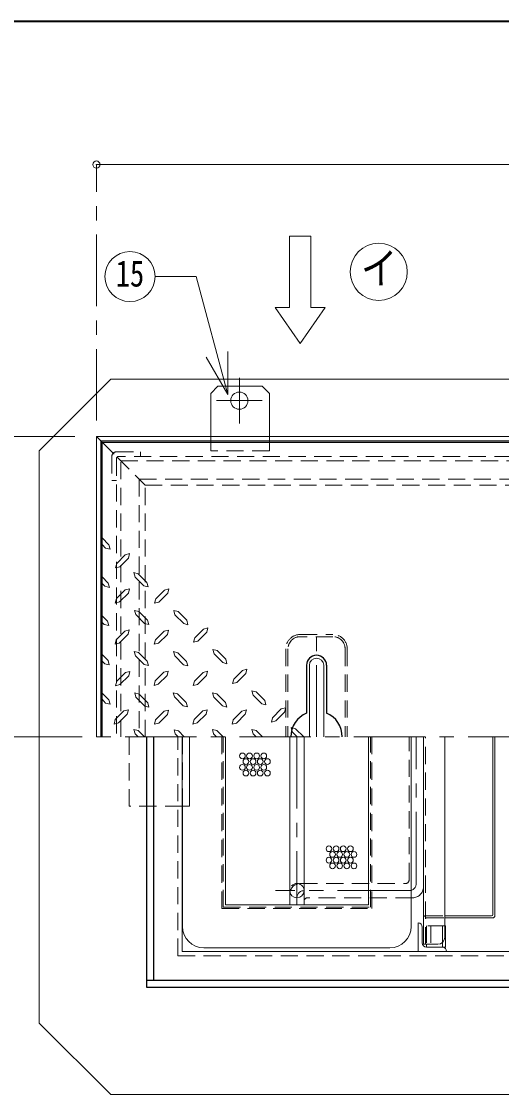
# Model space of a CAD drawing. Units: millimetres at full size, sheet at 1:10; details may follow other scales. Extents: x -2111 to 1939, y -1286 to 1524.
# Drawn here: x -1649 to -1313, y 774 to 1524 of the extents above; entities that cross this region are included whole.
import ezdxf
from ezdxf.enums import TextEntityAlignment as Align

# ---------------------------------------------------------------- set-up
doc = ezdxf.new("R2010")
doc.units = ezdxf.units.MM
doc.header["$LTSCALE"] = 10
doc.header["$PDMODE"] = 32
doc.header["$PDSIZE"] = 5
doc.linetypes.add('CHAIN1', pattern=[8, 5, -1, 1, -1])
doc.linetypes.add('DASHED1', pattern=[1.8, 1.2, -0.6])
doc.layers.add('0-6_補助線', color=4, linetype='Continuous', lineweight=9)
doc.styles.add('ＭＳ ゴシック', font='')
doc.styles.get('ＭＳ ゴシック').set_extended_font_data('MS Gothic')

msp = doc.modelspace()

# ---------------------------------------------------------------- linework, layer by layer
at = {"layer": '0-6_補助線', "color": 1, "lineweight": 40}
msp.add_line((1938.78, 1524.05), (-2111.22, 1524.05), dxfattribs=at)
at = {"layer": '0-6_補助線', "linetype": 'CHAIN1'}
for p, q in [((-1596.22, 1245.05), (-1596.22, 1424.05)), ((-1496.22, 1275.05), (-1496.22, 1243.05)), ((-1480.22, 1259.05), (-1512.22, 1259.05)), ((-1611.22, 1234.05), (-1976.22, 1234.05)), ((-1442.22, 1024.05), (-1442.22, 1101.05)), ((-1976.22, 1024.05), (-516.22, 1024.05)), ((-1455.97, 1024.05), (-1455.97, 906.55)), ((-1372.47, 921.55), (-1372.47, 1024.05)), ((-1377.47, 916.55), (-1470.97, 916.55))]:
    msp.add_line(p, q, dxfattribs=at)
at = {"layer": '0-6_補助線'}
for p, q in [((-1596.22, 1424.05), (-876.22, 1424.05)), ((-1636.22, 1224.05), (-1586.22, 1274.05)), ((-886.22, 1274.05), (-1586.22, 1274.05)), ((-1511.22, 1269.05), (-1516.22, 1264.05)), ((-1511.22, 1269.05), (-1480.22, 1269.05)), ((-1475.22, 1264.05), (-1480.22, 1269.05)), ((-1516.22, 1264.05), (-1516.22, 1234.05)), ((-1475.22, 1264.05), (-1475.22, 1234.05)), ((-1593.22, 1231.05), (-1592.22, 1230.05)), ((-1636.22, 1024.05), (-1636.22, 1224.05)), ((-1587.54, 1158.27), (-1592.22, 1163.14)), ((-1589.76, 1155.96), (-1592.22, 1158.42)), ((-1589.76, 1155.96), (-1586.67, 1155.19)), ((-1587.54, 1158.27), (-1586.67, 1155.19)), ((-1576.06, 1151.24), (-1582.04, 1145.16)), ((-1573.75, 1149.02), (-1579.82, 1142.94)), ((-1576.06, 1151.24), (-1572.98, 1152.1)), ((-1573.75, 1149.02), (-1572.98, 1152.1)), ((-1588.02, 1131.56), (-1592.22, 1135.93)), ((-1570.09, 1138.8), (-1567, 1137.93)), ((-1569.22, 1135.71), (-1570.09, 1138.8)), ((-1563.14, 1129.64), (-1569.22, 1135.71)), ((-1560.92, 1131.95), (-1567, 1137.93)), ((-1590.24, 1129.25), (-1592.22, 1131.23)), ((-1590.24, 1129.25), (-1587.15, 1128.48)), ((-1588.02, 1131.56), (-1587.15, 1128.48)), ((-1576.16, 1126.74), (-1582.24, 1120.67)), ((-1576.16, 1126.74), (-1573.07, 1127.51)), ((-1573.85, 1124.52), (-1573.07, 1127.51)), ((-1563.14, 1129.64), (-1560.06, 1128.86)), ((-1560.92, 1131.95), (-1560.06, 1128.86)), ((-1548.68, 1126.65), (-1554.75, 1120.57)), ((-1548.68, 1126.65), (-1545.59, 1127.42)), ((-1546.36, 1124.43), (-1545.59, 1127.42)), ((-1569.6, 1112.47), (-1566.52, 1111.7)), ((-1568.74, 1109.48), (-1569.6, 1112.47)), ((-1560.44, 1105.62), (-1566.52, 1111.7)), ((-1542.12, 1112.37), (-1539.04, 1111.6)), ((-1541.25, 1109.39), (-1542.12, 1112.37)), ((-1532.96, 1105.53), (-1539.04, 1111.6)), ((-1588.41, 1104.85), (-1592.22, 1108.66)), ((-1590.72, 1102.54), (-1592.22, 1104.03)), ((-1590.72, 1102.54), (-1587.64, 1101.77)), ((-1588.41, 1104.85), (-1587.64, 1101.77)), ((-1562.66, 1103.31), (-1568.74, 1109.48)), ((-1562.66, 1103.31), (-1559.67, 1102.54)), ((-1560.44, 1105.62), (-1559.67, 1102.54)), ((-1535.18, 1103.21), (-1541.25, 1109.39)), ((-1535.18, 1103.21), (-1532.19, 1102.44)), ((-1532.96, 1105.53), (-1532.19, 1102.44)), ((-1576.35, 1098.01), (-1582.43, 1091.93)), ((-1576.35, 1098.01), (-1573.27, 1098.78)), ((-1574.04, 1095.79), (-1573.27, 1098.78)), ((-1548.87, 1097.91), (-1554.95, 1091.84)), ((-1548.87, 1097.91), (-1545.79, 1098.68)), ((-1546.56, 1095.69), (-1545.79, 1098.68)), ((-1521.39, 1099.36), (-1527.46, 1093.28)), ((-1521.39, 1099.36), (-1518.3, 1100.13)), ((-1519.07, 1097.14), (-1518.3, 1100.13)), ((-1588.12, 1077.47), (-1592.22, 1081.57)), ((-1569.8, 1083.74), (-1566.71, 1082.96)), ((-1568.93, 1080.75), (-1569.8, 1083.74)), ((-1562.85, 1074.57), (-1568.93, 1080.75)), ((-1560.64, 1076.89), (-1566.71, 1082.96)), ((-1542.31, 1083.64), (-1539.23, 1082.87)), ((-1541.45, 1080.65), (-1542.31, 1083.64)), ((-1535.37, 1074.48), (-1541.45, 1080.65)), ((-1533.15, 1076.79), (-1539.23, 1082.87)), ((-1514.83, 1085.09), (-1511.75, 1084.31)), ((-1513.96, 1082.1), (-1514.83, 1085.09)), ((-1507.89, 1075.92), (-1513.96, 1082.1)), ((-1505.67, 1078.24), (-1511.75, 1084.31)), ((-1590.34, 1075.15), (-1592.22, 1077.03)), ((-1590.34, 1075.15), (-1587.25, 1074.38)), ((-1588.12, 1077.47), (-1587.25, 1074.38)), ((-1562.85, 1074.57), (-1559.86, 1073.8)), ((-1560.64, 1076.89), (-1559.86, 1073.8)), ((-1535.37, 1074.48), (-1532.38, 1073.71)), ((-1533.15, 1076.79), (-1532.38, 1073.71)), ((-1507.89, 1075.92), (-1504.9, 1075.15)), ((-1505.67, 1078.24), (-1504.9, 1075.15)), ((-1575.97, 1068.98), (-1582.04, 1062.91)), ((-1575.97, 1068.98), (-1572.88, 1069.75)), ((-1573.65, 1066.76), (-1572.88, 1069.75)), ((-1549.06, 1069.17), (-1555.14, 1063.1)), ((-1549.06, 1069.17), (-1545.98, 1069.95)), ((-1546.75, 1066.96), (-1545.98, 1069.95)), ((-1521.58, 1069.08), (-1527.66, 1063)), ((-1521.58, 1069.08), (-1518.5, 1069.85)), ((-1519.27, 1066.86), (-1518.5, 1069.85)), ((-1494.1, 1070.52), (-1500.17, 1064.45)), ((-1494.1, 1070.52), (-1491.01, 1071.3)), ((-1491.79, 1068.31), (-1491.01, 1071.3)), ((-1587.54, 1049.89), (-1592.22, 1054.57)), ((-1589.76, 1047.57), (-1592.22, 1050.38)), ((-1569.41, 1054.71), (-1566.32, 1053.94)), ((-1568.54, 1051.72), (-1569.41, 1054.71)), ((-1562.47, 1045.55), (-1568.54, 1051.72)), ((-1560.25, 1047.86), (-1566.32, 1053.94)), ((-1542.51, 1054.9), (-1539.42, 1054.13)), ((-1541.64, 1051.91), (-1542.51, 1054.9)), ((-1535.56, 1045.74), (-1541.64, 1051.91)), ((-1533.35, 1048.06), (-1539.42, 1054.13)), ((-1515.02, 1054.81), (-1511.94, 1054.04)), ((-1514.16, 1051.82), (-1515.02, 1054.81)), ((-1508.08, 1045.65), (-1514.16, 1051.82)), ((-1505.86, 1047.96), (-1511.94, 1054.04)), ((-1487.54, 1056.25), (-1484.46, 1055.48)), ((-1486.67, 1053.26), (-1487.54, 1056.25)), ((-1480.6, 1047.09), (-1486.67, 1053.26)), ((-1478.38, 1049.41), (-1484.46, 1055.48)), ((-1589.76, 1047.57), (-1586.67, 1046.8)), ((-1587.54, 1049.89), (-1586.67, 1046.8)), ((-1576.93, 1042.17), (-1573.85, 1042.95)), ((-1574.62, 1039.96), (-1573.85, 1042.95)), ((-1562.47, 1045.55), (-1559.48, 1044.78)), ((-1560.25, 1047.86), (-1559.48, 1044.78)), ((-1548.77, 1041.98), (-1545.69, 1042.75)), ((-1546.46, 1039.76), (-1545.69, 1042.75)), ((-1535.56, 1045.74), (-1532.57, 1044.97)), ((-1533.35, 1048.06), (-1532.57, 1044.97)), ((-1521.87, 1042.17), (-1518.79, 1042.95)), ((-1519.56, 1039.96), (-1518.79, 1042.95)), ((-1508.08, 1045.65), (-1505.09, 1044.87)), ((-1505.86, 1047.96), (-1505.09, 1044.87)), ((-1494.39, 1042.08), (-1491.3, 1042.85)), ((-1492.07, 1039.86), (-1491.3, 1042.85)), ((-1480.6, 1047.09), (-1477.61, 1046.32)), ((-1478.38, 1049.41), (-1477.61, 1046.32)), ((-1466.91, 1043.52), (-1472.98, 1037.45)), ((-1466.91, 1043.52), (-1463.82, 1044.3)), ((-1464.59, 1041.31), (-1463.82, 1044.3)), ((-1576.93, 1042.17), (-1583.01, 1036.1)), ((-1548.77, 1041.98), (-1554.85, 1035.91)), ((-1521.87, 1042.17), (-1527.95, 1036.1)), ((-1494.39, 1042.08), (-1500.46, 1036)), ((-1570.09, 1029.25), (-1567, 1028.39)), ((-1569.22, 1026.17), (-1570.09, 1029.25)), ((-1562.66, 1024.05), (-1567, 1028.39)), ((-1541.93, 1029.06), (-1538.84, 1028.29)), ((-1541.16, 1026.07), (-1541.93, 1029.06)), ((-1534.76, 1024.05), (-1538.84, 1028.29)), ((-1515.02, 1029.25), (-1511.94, 1028.39)), ((-1514.25, 1026.17), (-1515.02, 1029.25)), ((-1507.6, 1024.05), (-1511.94, 1028.39)), ((-1487.54, 1029.16), (-1484.46, 1028.39)), ((-1486.67, 1026.17), (-1487.54, 1029.16)), ((-1480.12, 1024.05), (-1484.46, 1028.39)), ((-1451.15, 1024.05), (-1456.97, 1029.74)), ((-1567.1, 1024.05), (-1569.22, 1026.17)), ((-1539.13, 1024.05), (-1541.16, 1026.07)), ((-1512.13, 1024.05), (-1514.25, 1026.17)), ((-1505.97, 906.55), (-1505.97, 1024.05)), ((-1484.55, 1024.05), (-1486.67, 1026.17)), ((-1405.97, 906.55), (-1405.97, 1024.05)), ((-1375.97, 891.55), (-1375.97, 1024.05)), ((-1318.97, 1024.05), (-1318.97, 899.8)), ((-1317.47, 1024.05), (-1317.47, 899.05)), ((-1535.97, 891.55), (-1535.97, 975.55)), ((-1460.97, 916.55), (-1460.97, 906.55)), ((-1450.97, 916.55), (-1450.97, 906.55)), ((-1505.97, 906.55), (-1405.97, 906.55)), ((-1319.72, 899.05), (-1352.47, 899.05)), ((-1318.97, 897.55), (-1352.47, 897.55)), ((-1365.22, 879.05), (-1365.22, 877.05)), ((-1390.97, 876.55), (-1520.97, 876.55))]:
    msp.add_line(p, q, dxfattribs=at)
at = {"layer": '0-6_補助線', "color": 7, "lineweight": 18}
for p, q in [((-1446.22, 1374.05), (-1461.22, 1374.05)), ((-1446.22, 1374.05), (-1446.22, 1324.05)), ((-1526.39, 1345.74), (-1555.24, 1345.74)), ((-1504.33, 1263.42), (-1526.39, 1345.74)), ((-1453.72, 1299.05), (-1471.22, 1324.05)), ((-1453.72, 1299.05), (-1436.22, 1324.05)), ((-1436.22, 1324.05), (-1446.22, 1324.05)), ((-1504.33, 1263.42), (-1504.33, 1293.42)), ((-1504.33, 1263.42), (-1519.33, 1289.4)), ((-876.22, 1234.05), (-1596.22, 1234.05)), ((-1596.22, 1234.05), (-1593.22, 1231.05)), ((-1596.22, 1024.05), (-1596.22, 1234.05)), ((-879.22, 1231.05), (-1593.22, 1231.05)), ((-1593.22, 1024.05), (-1593.22, 1231.05)), ((-1447.22, 1074.05), (-1447.22, 1024.05)), ((-1437.22, 1074.05), (-1437.22, 1024.05)), ((-1636.22, 1024.05), (-1636.22, 824.05)), ((-1531.22, 975.55), (-1531.22, 1024.05)), ((-1460.97, 1024.05), (-1460.97, 916.55)), ((-1450.97, 1024.05), (-1450.97, 916.55)), ((-1367.47, 879.05), (-1367.47, 1024.05)), ((-1352.47, 1024.05), (-1352.47, 884.05)), ((-1536.22, 975.55), (-1531.22, 975.55)), ((-1371.22, 894.05), (-1371.22, 874.05)), ((-1368.22, 880.05), (-1368.22, 891.05)), ((-1352.47, 892.05), (-1352.09, 892.05)), ((-1352.09, 877.05), (-1352.09, 892.05)), ((-1357.47, 879.05), (-1367.47, 879.05)), ((-1354.22, 877.05), (-1354.22, 880.25)), ((-1365.22, 877.05), (-1352.09, 877.05)), ((-1636.22, 824.05), (-1586.22, 774.05)), ((-886.22, 774.05), (-1586.22, 774.05))]:
    msp.add_line(p, q, dxfattribs=at)
at = {"layer": '0-6_補助線', "color": 5, "lineweight": 25}
for p, q in [((-1592.22, 1230.05), (-880.22, 1230.05)), ((-1592.22, 1024.05), (-1592.22, 1230.05)), ((-1449.22, 1074.05), (-1449.22, 1040.63)), ((-1435.22, 1074.05), (-1435.22, 1040.63)), ((-1561.22, 1024.05), (-1561.22, 849.05)), ((-1556.22, 1024.05), (-1556.22, 854.05)), ((-1561.22, 854.05), (-911.22, 854.05)), ((-1561.22, 849.05), (-911.22, 849.05))]:
    msp.add_line(p, q, dxfattribs=at)
at = {"layer": '0-6_補助線', "linetype": 'DASHED1'}
for p, q in [((-1592.22, 1230.05), (-1581.75, 1219.58)), ((-1516.22, 1234.05), (-1516.22, 1224.05)), ((-1475.22, 1234.05), (-1475.22, 1224.05)), ((-1582.22, 1223.25), (-1565.42, 1223.25)), ((-1565.42, 1223.25), (-1565.42, 1220.05)), ((-1475.22, 1224.05), (-1516.22, 1224.05)), ((-1585.42, 1220.05), (-1585.42, 1203.25)), ((-1579.22, 1217.05), (-893.22, 1217.05)), ((-1579.22, 1024.05), (-1579.22, 1217.05)), ((-1585.42, 1203.25), (-1582.22, 1203.25)), ((-906.22, 1204.05), (-1566.22, 1204.05)), ((-1566.22, 1204.05), (-1566.22, 1024.05)), ((-1573.22, 975.55), (-1573.22, 1024.05)), ((-1539.22, 871.05), (-1539.22, 1024.05)), ((-1535.97, 1024.05), (-1535.97, 975.55)), ((-1508.47, 904.05), (-1508.47, 1024.05)), ((-1507.47, 905.05), (-1507.47, 1024.05)), ((-1404.47, 905.05), (-1404.47, 1024.05)), ((-1403.47, 904.05), (-1403.47, 1024.05)), ((-1377.47, 924.05), (-1377.47, 1024.05)), ((-1365.97, 879.05), (-1365.97, 1024.05)), ((-1536.22, 975.55), (-1573.22, 975.55)), ((-1453.47, 921.55), (-1379.97, 921.55)), ((-1374.97, 911.55), (-1448.47, 911.55)), ((-1508.47, 904.05), (-1403.47, 904.05)), ((-1507.47, 905.05), (-1404.47, 905.05)), ((-1365.97, 899.05), (-1352.47, 899.05)), ((-1365.22, 897.55), (-1352.47, 897.55)), ((-1352.47, 892.05), (-1365.22, 892.05)), ((-1365.22, 892.05), (-1365.22, 879.05)), ((-1362.22, 892.05), (-1362.22, 877.05)), ((-1354.22, 880.25), (-1354.22, 892.05)), ((-933.22, 871.05), (-1539.22, 871.05))]:
    msp.add_line(p, q, dxfattribs=at)
at = {"layer": '0-6_補助線', "color": 7, "linetype": 'DASHED1', "lineweight": 18}
for p, q in [((-1582.22, 1218.45), (-1582.22, 1024.05)), ((-1581.75, 1219.58), (-1562.22, 1200.05)), ((-891.82, 1220.05), (-1580.62, 1220.05)), ((-1562.22, 1200.05), (-910.22, 1200.05)), ((-1562.22, 1024.05), (-1562.22, 1200.05)), ((-1453.72, 1095.55), (-1430.72, 1095.55)), ((-1430.72, 1094.05), (-1453.72, 1094.05)), ((-1463.72, 1085.55), (-1463.72, 1024.05)), ((-1462.22, 1085.55), (-1462.22, 1024.05)), ((-1422.22, 1085.55), (-1422.22, 1024.05)), ((-1420.72, 1085.55), (-1420.72, 1024.05))]:
    msp.add_line(p, q, dxfattribs=at)
at = {"layer": '0-6_補助線', "color": 7, "lineweight": 18}
for points in [[(-1461.22, 1374.05), (-1461.22, 1324.05), (-1471.22, 1324.05)], [(-936.22, 874.05), (-1536.22, 874.05), (-1536.22, 1024.05)]]:
    msp.add_lwpolyline(points, dxfattribs=at)
at = {"layer": '0-6_補助線'}
for points in [[(-1579.82, 1142.94), (-1582.91, 1142.07), (-1582.04, 1145.16)], [(-1573.85, 1124.52), (-1580.02, 1118.35), (-1583.01, 1117.58), (-1582.24, 1120.67)], [(-1546.36, 1124.43), (-1552.54, 1118.26), (-1555.52, 1117.49), (-1554.75, 1120.57)], [(-1574.04, 1095.79), (-1580.21, 1089.62), (-1583.2, 1088.85), (-1582.43, 1091.93)], [(-1546.56, 1095.69), (-1552.73, 1089.52), (-1555.72, 1088.75), (-1554.95, 1091.84)], [(-1519.07, 1097.14), (-1525.25, 1090.97), (-1528.24, 1090.2), (-1527.46, 1093.28)], [(-1573.65, 1066.76), (-1579.82, 1060.59), (-1582.81, 1059.82), (-1582.04, 1062.91)], [(-1546.75, 1066.96), (-1552.92, 1060.79), (-1555.91, 1060.01), (-1555.14, 1063.1)], [(-1519.27, 1066.86), (-1525.44, 1060.69), (-1528.43, 1059.92), (-1527.66, 1063)], [(-1491.79, 1068.31), (-1497.96, 1062.14), (-1500.95, 1061.36), (-1500.17, 1064.45)], [(-1574.62, 1039.96), (-1580.79, 1033.79), (-1583.78, 1033.01), (-1583.01, 1036.1)], [(-1546.46, 1039.76), (-1552.63, 1033.59), (-1555.62, 1032.82), (-1554.85, 1035.91)], [(-1519.56, 1039.96), (-1525.73, 1033.79), (-1528.72, 1033.01), (-1527.95, 1036.1)], [(-1492.07, 1039.86), (-1498.25, 1033.69), (-1501.24, 1032.92), (-1500.46, 1036)], [(-1464.59, 1041.31), (-1470.76, 1035.14), (-1473.75, 1034.36), (-1472.98, 1037.45)], [(-1455.72, 1024.05), (-1459.19, 1027.52), (-1460.06, 1030.6), (-1456.97, 1029.74)]]:
    msp.add_lwpolyline(points, dxfattribs=at)
at = {"layer": '0-6_補助線', "color": 7, "lineweight": 18}
for centre, radius in [((-1398.72, 1349.05), 20), ((-1572.74, 1345.74), 17.5)]:
    msp.add_circle(centre, radius, dxfattribs=at)
at = {"layer": '0-6_補助線'}
for centre, radius in [((-1496.22, 1259.05), 6), ((-1494.12, 1010.73), 2), ((-1489.12, 1010.73), 2), ((-1484.12, 1010.73), 2), ((-1479.12, 1010.73), 2), ((-1491.62, 1006.73), 2), ((-1486.62, 1006.73), 2), ((-1481.62, 1006.73), 2), ((-1476.62, 1006.73), 2), ((-1494.12, 1002.73), 2), ((-1491.62, 998.73), 2), ((-1489.12, 1002.73), 2), ((-1486.62, 998.73), 2), ((-1484.12, 1002.73), 2), ((-1481.62, 998.73), 2), ((-1479.12, 1002.73), 2), ((-1476.62, 998.73), 2), ((-1433.53, 945.87), 2), ((-1428.53, 945.87), 2), ((-1423.53, 945.87), 2), ((-1418.53, 945.87), 2), ((-1433.53, 937.87), 2), ((-1431.03, 941.87), 2), ((-1428.53, 937.87), 2), ((-1426.03, 941.87), 2), ((-1423.53, 937.87), 2), ((-1421.03, 941.87), 2), ((-1418.53, 937.87), 2), ((-1416.03, 941.87), 2), ((-1431.03, 933.87), 2), ((-1426.03, 933.87), 2), ((-1421.03, 933.87), 2), ((-1416.03, 933.87), 2)]:
    msp.add_circle(centre, radius, dxfattribs=at)
at = {"layer": '0-6_補助線', "linetype": 'DASHED1'}
for centre, radius, start, end in [((-1582.22, 1220.05), 3.2, 90, 180), ((-1379.97, 924.05), 2.5, 270, 0), ((-1455.97, 916.55), 5, 0, 180), ((-1453.47, 914.05), 7.5, 90, 180), ((-1374.97, 919.05), 7.5, 270, 0), ((-1448.47, 909.05), 2.5, 90, 180), ((-1365.97, 897.55), 1.5, 90, 180), ((-1365.22, 896.8), 0.75, 90, 180)]:
    msp.add_arc(centre, radius, start, end, dxfattribs=at)
at = {"layer": '0-6_補助線', "color": 7, "linetype": 'DASHED1', "lineweight": 18}
for centre, radius, start, end in [((-1580.62, 1218.45), 1.6, 90, 180), ((-1453.72, 1085.55), 10, 90, 180), ((-1430.72, 1085.55), 10, 0, 90), ((-1453.72, 1085.55), 8.5, 90, 180), ((-1430.72, 1085.55), 8.5, 0, 90)]:
    msp.add_arc(centre, radius, start, end, dxfattribs=at)
at = {"layer": '0-6_補助線', "color": 5, "lineweight": 25}
for centre, radius, start, end in [((-1442.22, 1074.05), 7, 0, 180), ((-1442.22, 1024.05), 18, 112.88538, 180), ((-1442.22, 1024.05), 18, 0, 67.11462)]:
    msp.add_arc(centre, radius, start, end, dxfattribs=at)
at = {"layer": '0-6_補助線', "color": 7, "lineweight": 18}
for centre, radius, start, end in [((-1442.22, 1074.05), 5, 0, 180), ((-1455.97, 916.55), 5, 180, 0), ((-1371.22, 891.05), 3, 0, 90), ((-1365.22, 880.05), 3, 180, 270), ((-1357.47, 884.05), 5, 270, 0), ((-1354.22, 874.05), 3, 0, 90)]:
    msp.add_arc(centre, radius, start, end, dxfattribs=at)
at = {"layer": '0-6_補助線', "linetype": 'CHAIN1'}
for centre, start, end in [((-1450.97, 911.55), 90, 180), ((-1377.47, 921.55), 270, 0)]:
    msp.add_arc(centre, 5, start, end, dxfattribs=at)
at = {"layer": '0-6_補助線'}
for centre, radius, start, end in [((-1319.72, 899.8), 0.75, 270, 0), ((-1318.97, 899.05), 1.5, 270, 0), ((-1520.97, 891.55), 15, 180, 270), ((-1390.97, 891.55), 15, 270, 0)]:
    msp.add_arc(centre, radius, start, end, dxfattribs=at)
at = {"layer": '0-6_補助線', "color": 1}
msp.add_point((-1596.22, 1424.05), dxfattribs=at)

# ---------------------------------------------------------------- texts
at = {"layer": '0-6_補助線', "color": 7, "style": 'ＭＳ ゴシック'}
for s, height, width, p in [('イ', 21.99, 0.85, (-1411.22, 1334.05)), ('15', 18.33, 0.8, (-1582.74, 1333.24))]:
    msp.add_text(s, height=height, dxfattribs=dict(at, width=width)).set_placement(p, align=Align.BOTTOM_LEFT)

doc.saveas('drawing.dxf')
